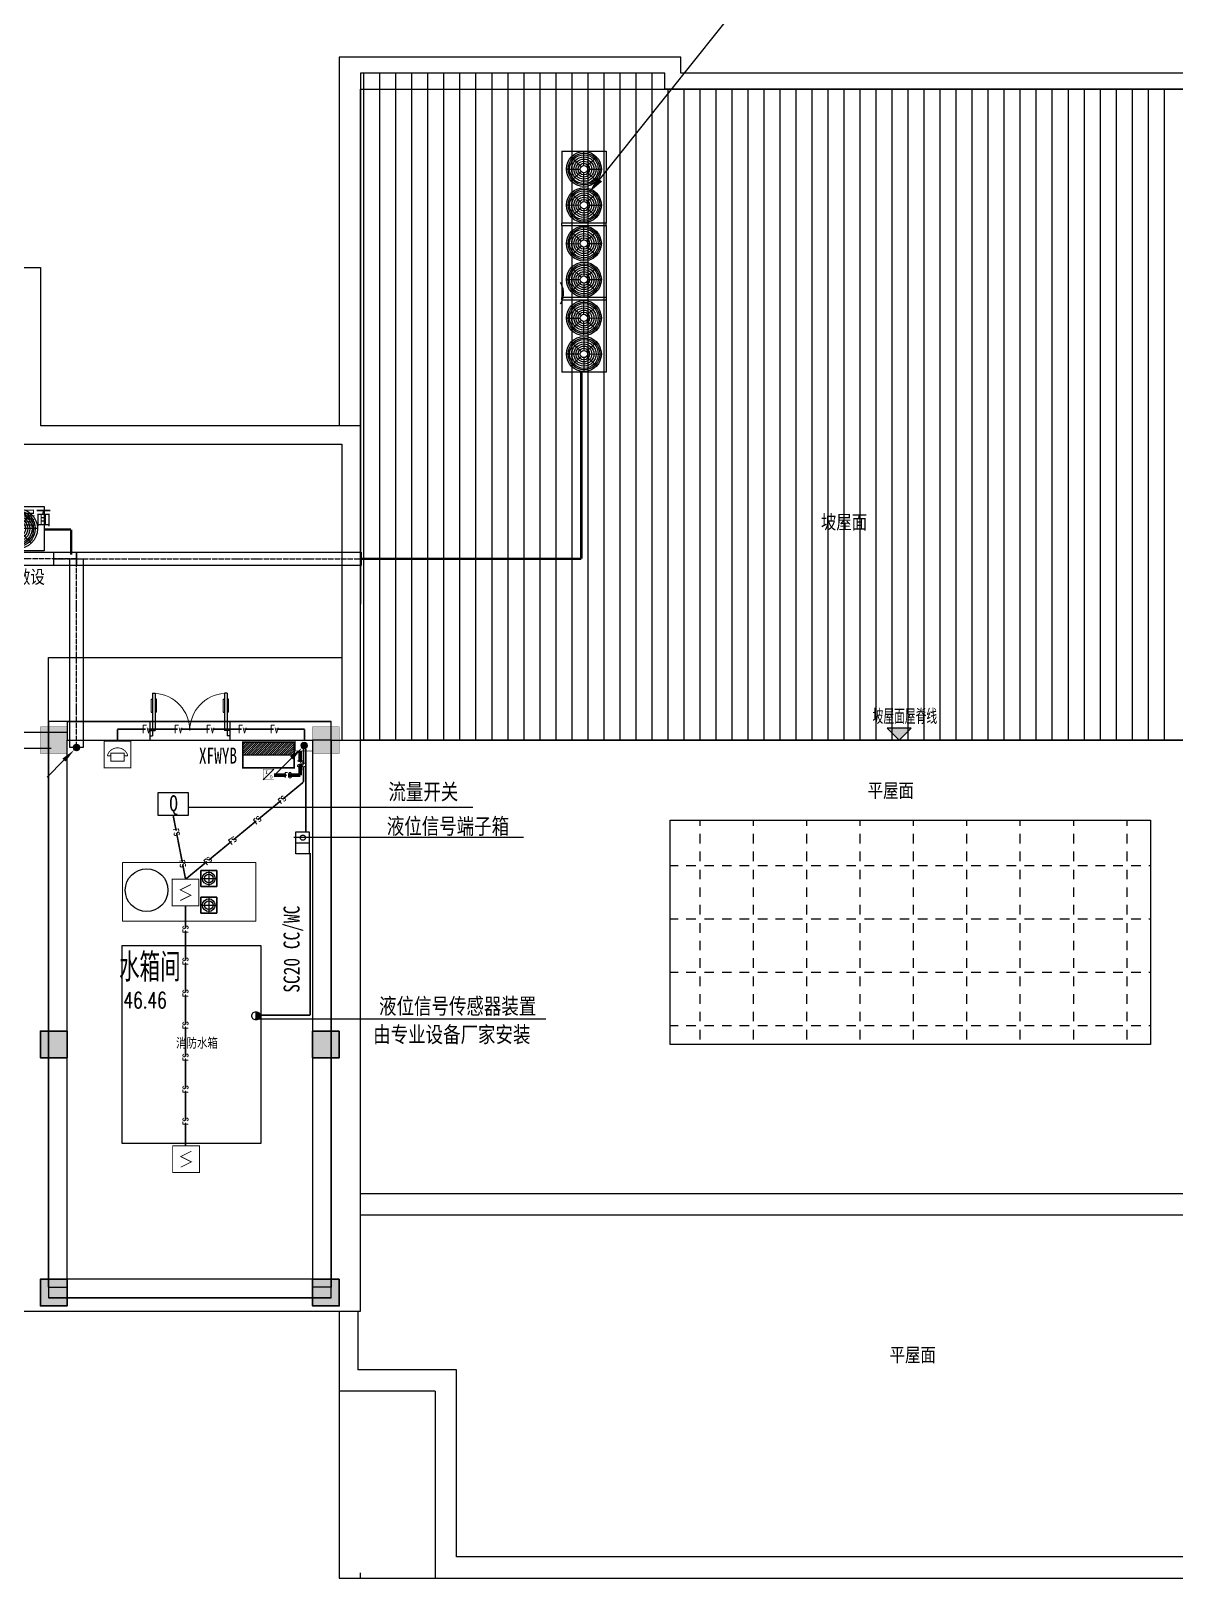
# Model space of a CAD drawing. Extents: x 815029915 to 815825525, y 579155098 to 579748855.
# Drawn here: x 815620737 to 815642196, y 579475467 to 579504458 of the extents above; entities that cross this region are included whole.
import ezdxf

# ---------------------------------------------------------------- set-up
doc = ezdxf.new("R2010")
doc.units = 0
doc.header["$LTSCALE"] = 100
doc.header["$MEASUREMENT"] = 0
for name, pattern in [('CONTINOUS', [0]), ('DASHDOT', [1, 0.5, -0.25, 0, -0.25]), ('DOTE', [2.42, 2, -0.2, 0.02, -0.2])]:
    doc.linetypes.add(name, pattern=pattern)
for name, color, linetype in [('000标注', 7, 'CONTINOUS'), ('A-文字', 7, 'Continuous'), ('AC_KH', 3, 'Continuous'), ('BPM', 7, 'Continuous'), ('DIANX', 1, 'Continuous'), ('DIM_ELEV', 3, 'Continuous'), ('DOOR_FIRE', 4, 'Continuous'), ('E-TEXT-PLAN', 7, 'Continuous'), ('E-TEXT-PLAN-DER', 7, 'Continuous'), ('H-空调-VRV-标注', 3, 'Continuous'), ('H-空调-VRV-设备', 7, 'Continuous'), ('PUB_TEXT', 7, 'Continuous'), ('SPACE', 7, 'Continuous'), ('T-EQUP-FIRE', 7, 'Continuous'), ('TWT_水泵', 7, 'Continuous'), ('W-TEXT', 7, 'Continuous'), ('WALL', 9, 'Continuous'), ('zm', 1, 'Continuous'), ('电-弱电平面-线缆', 3, 'Continuous'), ('电-强电平面-线缆', 3, 'Continuous'), ('电-桥架', 4, 'Continuous')]:
    doc.layers.add(name, color=color, linetype=linetype)
for name, color, linetype, lineweight in [('新底图', 193, 'Continuous', 20), ('柱填充', 9, 'Continuous', 18), ('电-强电平面-箭头', 3, 'Continuous', 0), ('砼柱', 2, 'Continuous', 35)]:
    doc.layers.add(name, color=color, linetype=linetype, lineweight=lineweight)
doc.styles.add('-宋体', font='', dxfattribs={"width": 0.8})
doc.styles.add('_TCH_DIM', font='SIMPLEX', dxfattribs={"bigfont": 'GBCBIG'})
doc.styles.add('_TCH_SPACE', font='SIMPLEX', dxfattribs={"height": 5, "bigfont": 'GBCBIG'})
doc.styles.add('IDQSTYLE', font='txt.shx', dxfattribs={"width": 0.7, "bigfont": 'hztxt.shx'})
doc.styles.add('ST', font='')
doc.styles.add('宋体', font='', dxfattribs={"width": 0.8})
doc.styles.add('宋体-TK', font='', dxfattribs={"width": 0.8})
doc.styles.get('-宋体').set_extended_font_data('SimSun')
doc.styles.get('ST').set_extended_font_data('SimSun')
doc.styles.get('宋体').set_extended_font_data('SimSun')
doc.styles.get('宋体-TK').set_extended_font_data('SimSun')
doc.linetypes.add('消防电话线路A', pattern='A,5.5,-0.25,["Fv",IDQSTYLE,S=1.5,R=0,X=-0.125,Y=-0.75],-0.25', length=6)
doc.linetypes.add('消防电话线路B', pattern='A,-0.25,-0.25,["FC",IDQSTYLE,S=1,R=0,X=0,Y=-0.5],-0.25', length=0.75)
doc.linetypes.add('火灾报警信号线路', pattern='A,5.5,-0.25,["FS",IDQSTYLE,S=1,R=0,X=-0.125,Y=-0.5],-0.25', length=6)

# ---------------------------------------------------------------- blocks, each defined once
blk = doc.blocks.new('$VRV_美的$00000030')
for p, q in [((-2384, -382), (-2384, 382)), ((-2384, 382), (-1455, 382)), ((-1921, 65), (-1920, 348)), ((-1455, 382), (-1415, 382)), ((-1455, 382), (-1455, -382)), ((-1415, -382), (-1415, 382)), ((-1415, 382), (-175, 382)), ((-1103, 63), (-1105, 301)), ((-486, 63), (-485, 301)), ((-175, 382), (-135, 382)), ((-175, 382), (-175, -382)), ((-135, -382), (-135, 382)), ((-135, 382), (1105, 382)), ((176, 63), (175, 301)), ((793, 63), (795, 301)), ((1105, 382), (1145, 382)), ((1105, 382), (1105, -382)), ((1145, -382), (1145, 382)), ((1145, 382), (2384, 382)), ((1456, 63), (1455, 301)), ((2073, 63), (2074, 301)), ((2384, 382), (2384, -382)), ((-2267, 0), (-1984, 0)), ((-2157, 254), (-1964, 47)), ((-1680, 253), (-1875, 47)), ((-1855, 0), (-1571, 0)), ((-1167, 0), (-1406, 0)), ((-1311, 220), (-1147, 46)), ((-899, 220), (-1062, 46)), ((-803, 0), (-1042, 0)), ((-786, 0), (-547, 0)), ((-691, 220), (-528, 46)), ((-279, 220), (-442, 46)), ((-422, 0), (-184, 0)), ((112, 0), (-126, 0)), ((-31, 220), (132, 46)), ((381, 220), (218, 46)), ((476, 0), (237, 0)), ((493, 0), (732, 0)), ((589, 220), (752, 46)), ((1001, 220), (837, 46)), ((857, 0), (1096, 0)), ((1392, 0), (1153, 0)), ((1248, 220), (1412, 46)), ((1661, 220), (1497, 46)), ((1756, 0), (1517, 0)), ((1773, 0), (2012, 0)), ((1868, 220), (2032, 46)), ((2280, 220), (2117, 46)), ((2137, 0), (2376, 0)), ((-1964, -47), (-2157, -254)), ((-1919, -348), (-1921, -65)), ((-1875, -47), (-1681, -254)), ((-1147, -46), (-1311, -220)), ((-1102, -301), (-1103, -63)), ((-1062, -46), (-899, -220)), ((-528, -46), (-691, -220)), ((-488, -301), (-487, -63)), ((-442, -46), (-279, -220)), ((132, -46), (-31, -220)), ((178, -301), (177, -63)), ((218, -46), (381, -220)), ((752, -46), (589, -220)), ((792, -301), (793, -63)), ((837, -46), (1001, -220)), ((1412, -46), (1248, -220)), ((1458, -301), (1456, -63)), ((1497, -46), (1661, -220)), ((2032, -46), (1868, -220)), ((2071, -301), (2072, -63)), ((2117, -46), (2280, -220)), ((-1455, -382), (-2384, -382)), ((-1455, -382), (-1415, -382)), ((-1415, -382), (-175, -382)), ((-175, -382), (-135, -382)), ((-135, -382), (1105, -382)), ((1105, -382), (1145, -382)), ((1145, -382), (2384, -382))]:
    blk.add_line(p, q)
for centre, radius in [((-1919, 0), 348), ((-1919, 0), 311), ((-1919, 0), 282), ((-1919, 0), 282), ((-1105, 0), 301), ((-1105, 0), 273), ((-1105, 0), 273), ((-485, 0), 301), ((-485, 0), 273), ((-485, 0), 273), ((175, 0), 301), ((175, 0), 273), ((795, 0), 301), ((795, 0), 273), ((795, 0), 273), ((1454, 0), 301), ((1454, 0), 273), ((1454, 0), 273), ((2074, 0), 301), ((2074, 0), 273), ((2074, 0), 273), ((-1919, 0), 255), ((-1919, 0), 217), ((-1919, 0), 179), ((-1919, 0), 141), ((-1919, 0), 103), ((-1919, 0), 64.6), ((-1105, 0), 247), ((-1105, 0), 210), ((-1105, 0), 173), ((-1105, 0), 136), ((-1105, 0), 99.3), ((-1105, 0), 62.5), ((-485, 0), 247), ((-485, 0), 210), ((-485, 0), 173), ((-485, 0), 136), ((-485, 0), 99.3), ((-485, 0), 62.5), ((175, 0), 247), ((175, 0), 210), ((175, 0), 173), ((175, 0), 136), ((175, 0), 99.3), ((175, 0), 62.5), ((795, 0), 247), ((795, 0), 210), ((795, 0), 173), ((795, 0), 136), ((795, 0), 99.3), ((795, 0), 62.5), ((1454, 0), 247), ((1454, 0), 210), ((1454, 0), 173), ((1454, 0), 136), ((1454, 0), 99.3), ((1454, 0), 62.5), ((2074, 0), 247), ((2074, 0), 210), ((2074, 0), 173), ((2074, 0), 136), ((2074, 0), 99.3), ((2074, 0), 62.5)]:
    blk.add_circle(centre, radius)
blk = doc.blocks.new('$VRV_美的$00000028')
for p, q in [((-1900, 382), (-660, 382)), ((-1900, -382), (-1900, 382)), ((-1588, 63), (-1590, 301)), ((-971, 63), (-970, 301)), ((-620, 382), (-660, 382)), ((-660, 382), (-660, -382)), ((-620, -382), (-620, 382)), ((-620, 382), (620, 382)), ((-308, 63), (-310, 301)), ((309, 63), (310, 301)), ((620, 382), (660, 382)), ((620, 382), (620, -382)), ((660, -382), (660, 382)), ((660, 382), (1900, 382)), ((971, 63), (970, 301)), ((1588, 63), (1590, 301)), ((1900, 382), (1900, -382)), ((-1652, 0), (-1891, 0)), ((-1796, 220), (-1632, 46)), ((-1384, 220), (-1547, 46)), ((-1288, 0), (-1527, 0)), ((-1271, 0), (-1032, 0)), ((-1176, 220), (-1013, 46)), ((-764, 220), (-927, 46)), ((-907, 0), (-669, 0)), ((-372, 0), (-611, 0)), ((-516, 220), (-352, 46)), ((-104, 220), (-267, 46)), ((-8, 0), (-247, 0)), ((9, 0), (248, 0)), ((104, 220), (267, 46)), ((516, 220), (353, 46)), ((373, 0), (611, 0)), ((907, 0), (669, 0)), ((764, 220), (927, 46)), ((1176, 220), (1013, 46)), ((1271, 0), (1032, 0)), ((1288, 0), (1527, 0)), ((1384, 220), (1547, 46)), ((1796, 220), (1632, 46)), ((1652, 0), (1891, 0)), ((-1632, -46), (-1796, -220)), ((-1587, -301), (-1588, -63)), ((-1547, -46), (-1384, -220)), ((-1013, -46), (-1176, -220)), ((-973, -301), (-972, -63)), ((-927, -46), (-764, -220)), ((-352, -46), (-516, -220)), ((-307, -301), (-308, -63)), ((-267, -46), (-104, -220)), ((267, -46), (104, -220)), ((307, -301), (308, -63)), ((353, -46), (516, -220)), ((927, -46), (764, -220)), ((973, -301), (972, -63)), ((1013, -46), (1176, -220)), ((1547, -46), (1384, -220)), ((1587, -301), (1588, -63)), ((1632, -46), (1796, -220)), ((-1900, -382), (-660, -382)), ((-620, -382), (-660, -382)), ((-620, -382), (620, -382)), ((660, -382), (620, -382)), ((660, -382), (1900, -382))]:
    blk.add_line(p, q)
for centre, radius in [((-1590, 0), 301), ((-1590, 0), 273), ((-1590, 0), 273), ((-970, 0), 301), ((-970, 0), 273), ((-970, 0), 273), ((-310, 0), 301), ((-310, 0), 273), ((-310, 0), 273), ((310, 0), 301), ((310, 0), 273), ((310, 0), 273), ((970, 0), 301), ((970, 0), 273), ((970, 0), 273), ((1590, 0), 301), ((1590, 0), 273), ((1590, 0), 273), ((-1590, 0), 247), ((-1590, 0), 210), ((-1590, 0), 173), ((-1590, 0), 136), ((-1590, 0), 99.3), ((-1590, 0), 62.5), ((-970, 0), 247), ((-970, 0), 210), ((-970, 0), 173), ((-970, 0), 136), ((-970, 0), 99.3), ((-970, 0), 62.5), ((-310, 0), 247), ((-310, 0), 210), ((-310, 0), 173), ((-310, 0), 136), ((-310, 0), 99.3), ((-310, 0), 62.5), ((310, 0), 247), ((310, 0), 210), ((310, 0), 173), ((310, 0), 136), ((310, 0), 99.3), ((310, 0), 62.5), ((970, 0), 247), ((970, 0), 210), ((970, 0), 173), ((970, 0), 136), ((970, 0), 99.3), ((970, 0), 62.5), ((1590, 0), 247), ((1590, 0), 210), ((1590, 0), 173), ((1590, 0), 136), ((1590, 0), 99.3), ((1590, 0), 62.5)]:
    blk.add_circle(centre, radius)
blk = doc.blocks.new('*X96')
at = {"color": 0}
for p, q in [((99.83, 192.74), (101.99, 194.9)), ((99.83, 193.17), (101.57, 194.9)), ((99.83, 193.59), (101.14, 194.9)), ((99.83, 194.02), (100.72, 194.9)), ((99.83, 194.44), (100.29, 194.9)), ((99.83, 194.87), (99.87, 194.9)), ((99.92, 192.4), (102.42, 194.9)), ((100.34, 192.4), (102.84, 194.9)), ((100.76, 192.4), (103.26, 194.9)), ((101.19, 192.4), (103.69, 194.9)), ((101.61, 192.4), (104.11, 194.9)), ((102.04, 192.4), (104.54, 194.9)), ((102.46, 192.4), (104.96, 194.9)), ((102.88, 192.4), (105.38, 194.9)), ((103.31, 192.4), (105.81, 194.9)), ((103.73, 192.4), (106.23, 194.9)), ((104.16, 192.4), (106.66, 194.9)), ((104.58, 192.4), (107.08, 194.9)), ((105.01, 192.4), (107.51, 194.9)), ((105.43, 192.4), (107.93, 194.9)), ((105.85, 192.4), (108.35, 194.9)), ((106.28, 192.4), (108.78, 194.9)), ((106.7, 192.4), (109.2, 194.9)), ((107.13, 192.4), (109.63, 194.9)), ((107.55, 192.4), (109.83, 194.68)), ((107.98, 192.4), (109.83, 194.26)), ((108.4, 192.4), (109.83, 193.83)), ((108.82, 192.4), (109.83, 193.41)), ((109.25, 192.4), (109.83, 192.99)), ((109.67, 192.4), (109.83, 192.56))]:
    blk.add_line(p, q, dxfattribs=at)
blk = doc.blocks.new('HC000427')
at = {"color": 0, "linetype": 'Continuous', "const_width": 0.3}
blk.add_lwpolyline([(5, 2.5), (-5, 2.5), (-5, -2.5), (5, -2.5)], close=True, dxfattribs=at)
blk.add_lwpolyline([(5, 0), (-5, 0)], dxfattribs=at)
at = {"color": 0, "linetype": 'Continuous'}
blk.add_blockref('*X96', (-104.83, -194.9), dxfattribs=at)
at = {"layer": 'E-TEXT-PLAN-DER', "color": 0, "style": 'IDQSTYLE', "width": 0.7}
blk.add_attdef('PSFHATT', (7, -2.5), '', height=2.5, dxfattribs=at)
blk = doc.blocks.new('$pump$00000057')
for p, q in [((-0.5, 0.5), (-0.5, -0.5)), ((0.5, 0.5), (-0.5, 0.5)), ((-0.5, -0.5), (-0.5, 0.5)), ((-0.5, 0.5), (0.5, 0.5)), ((-0.5, 0), (0.5, 0)), ((0, 0.5), (0, -0.5)), ((0.5, -0.5), (0.5, 0.5)), ((0.5, 0.5), (0.5, -0.5)), ((-0.5, -0.5), (0.5, -0.5)), ((0.5, -0.5), (-0.5, -0.5))]:
    blk.add_line(p, q)
for radius in [0.396, 0.267]:
    blk.add_circle((0, 0), radius)
blk = doc.blocks.new('MK')
at = {"color": 4, "linetype": 'Continuous', "const_width": 30}
blk.add_lwpolyline([(-614, 638), (636, 638), (636, -612), (-614, -612)], close=True, dxfattribs=at)
at = {"layer": 'AC_KH', "ltscale": 1.25}
blk.add_line((636, 638), (-614, -612), dxfattribs=at)
at = {"layer": 'AC_KH', "ltscale": 1.25, "style": '宋体'}
for s, p in [('I', (-380, 70)), ('O', (165, -474))]:
    blk.add_text(s, height=400, dxfattribs=at).set_placement(p)
blk = doc.blocks.new('HC001224')
at = {"color": 0, "linetype": 'Continuous', "const_width": 0.2}
blk.add_lwpolyline([(-3.125, 3.125), (3.125, 3.125), (3.125, -3.125), (-3.125, -3.125)], close=True, dxfattribs=at)
blk.add_lwpolyline([(1.25, 1.875), (-1.25, 0.625), (1.25, -0.625), (-1.25, -1.875)], dxfattribs=at)
at = {"color": 0, "style": 'IDQSTYLE', "width": 0.7}
blk.add_attdef('PSFHATT', (5.125, -3.125), '', height=2.5, dxfattribs=at)
blk = doc.blocks.new('*X141')
at = {"color": 0}
for p, q in [((159.82, 124.18), (160.08, 124.44)), ((159.88, 123.82), (160.5, 124.44)), ((159.99, 123.5), (160.92, 124.44)), ((160.12, 123.21), (161.35, 124.44)), ((160.29, 122.95), (161.77, 124.44)), ((160.48, 122.72), (162.2, 124.44)), ((160.7, 122.52), (162.62, 124.44)), ((160.94, 122.34), (163.05, 124.44)), ((161.21, 122.18), (163.47, 124.44)), ((161.52, 122.06), (163.89, 124.44)), ((161.85, 121.97), (164.32, 124.44)), ((162.24, 121.93), (164.74, 124.44)), ((162.69, 121.96), (164.78, 124.05)), ((163.28, 122.13), (164.61, 123.45))]:
    blk.add_line(p, q, dxfattribs=at)
blk = doc.blocks.new('2329')
at = {"color": 4}
blk.add_line((-2.5, 2.51), (2.5, 2.51), dxfattribs=at)
at = {"color": 4, "linetype": 'Continuous', "const_width": 0.2}
blk.add_lwpolyline([(0, 5, 0.198912), (-1.77, 4.27, 0.198912), (-2.5, 2.5, 0.198912), (-1.77, 0.73, 0.198912), (0, 0, 0.198912), (1.77, 0.73, 0.198912), (2.5, 2.5, 0.198912), (1.77, 4.27, 0.198912)], format="xyb", close=True, dxfattribs=at)
at = {"color": 4, "const_width": 0.2}
blk.add_lwpolyline([(2.44, 2.51), (-2.5, 2.51)], dxfattribs=at)
at = {"color": 4}
blk.add_arc((0, 2.5), 2.5, 179.83874, 0.16126, dxfattribs=at)
blk.add_blockref('*X141', (-162.31, -121.93), dxfattribs=at)
blk = doc.blocks.new('A$C0D8E1CE8')
at = {"layer": 'BPM', "xscale": 67.99999999999999, "yscale": 67.99999999999999, "zscale": 67.99999999999999}
blk.add_blockref('2329', (177, 7), dxfattribs=at)
blk = doc.blocks.new('HC001206')
at = {"color": 4, "linetype": 'Continuous', "const_width": 0.2}
blk.add_lwpolyline([(-3.12, 3.12), (3.12, 3.12), (3.12, -3.12), (-3.12, -3.12)], close=True, dxfattribs=at)
for points in [[(-2.4, -0.3, -0.135972), (-1.75, 0.85, -0.198912)], [(-1.75, 0.85, -0.198912), (0, 1.57, -0.198912), (1.75, 0.85, -0.135972), (2.4, -0.3, -0.198912)]]:
    blk.add_lwpolyline(points, format="xyb", dxfattribs=at)
for points in [[(-1.56, 0.32), (1.56, 0.32), (1.56, -1.55), (-1.56, -1.55), (-1.56, 0.32)], [(-2.4, -0.3), (-1.56, -0.3)], [(1.56, -0.3), (2.4, -0.3)]]:
    blk.add_lwpolyline(points, dxfattribs=at)
blk = doc.blocks.new('$DorLib2D$00000011')
at = {"lineweight": 13}
for p, q in [((-0.483, 0.396), (-0.483, 0.235)), ((-0.417, 0.396), (-0.417, 0.235)), ((0.417, 0.396), (0.417, 0.235)), ((0.483, 0.396), (0.483, 0.235))]:
    blk.add_line(p, q, dxfattribs=at)
for p, q in [((-0.483, 0.396), (-0.467, 0.396)), ((-0.467, 0.471), (-0.467, -0.062)), ((-0.467, 0.471), (-0.433, 0.471)), ((-0.433, 0.471), (-0.433, 0.004)), ((-0.417, 0.396), (-0.433, 0.396)), ((0.417, 0.396), (0.433, 0.396)), ((0.433, 0.471), (0.433, 0.004)), ((0.467, 0.471), (0.433, 0.471)), ((0.467, 0.471), (0.467, -0.062)), ((0.483, 0.396), (0.467, 0.396)), ((-0.483, 0.235), (-0.467, 0.235)), ((-0.417, 0.235), (-0.433, 0.235)), ((0.417, 0.235), (0.433, 0.235)), ((0.483, 0.235), (0.467, 0.235)), ((-0.5, 0.004), (-0.433, 0.004)), ((-0.5, 0.004), (-0.5, -0.062)), ((0.5, 0.004), (0.433, 0.004)), ((0.5, 0.004), (0.5, -0.062)), ((-0.5, -0.062), (-0.467, -0.062)), ((0.5, -0.062), (0.467, -0.062))]:
    blk.add_line(p, q)
for centre, start, end in [((-0.467, 0.004), 0, 85.904), ((0.467, 0.004), 94.096, 180)]:
    blk.add_arc(centre, 0.467, start, end, dxfattribs=at)
blk = doc.blocks.new('*X163')
at = {"color": 0, "linetype": 'Continuous'}
for p, q in [((192.59, 446.72), (193.93, 448.06)), ((192.65, 447.21), (193.44, 448)), ((192.67, 446.38), (194.27, 447.98)), ((192.81, 446.1), (194.55, 447.84)), ((193.01, 445.87), (194.78, 447.64)), ((193.27, 445.7), (194.95, 447.39)), ((193.58, 445.59), (195.06, 447.07)), ((193.98, 445.57), (195.08, 446.67))]:
    blk.add_line(p, q, dxfattribs=at)
blk = doc.blocks.new('HC000755')
at = {"color": 0, "linetype": 'Continuous'}
blk.add_line((-5.47, -5.53), (-2.36, -2.36), dxfattribs=at)
blk.add_lwpolyline([(-2.36, -2.36, 0.8, 0, 0), (-0.41, -0.47, 0, 0, 0)], format="xyseb", dxfattribs=at)
blk.add_circle((0, 0), 0.625, dxfattribs=at)
at = {"color": 0, "linetype": 'Continuous', "xscale": 0.5, "yscale": 0.5, "zscale": 0.5}
blk.add_blockref('*X163', (-96.92, -223.41), dxfattribs=at)
at = {"color": 0, "style": 'IDQSTYLE', "width": 0.7}
blk.add_attdef('PSFHATT', (2.63, -5.53), '', height=2.5, dxfattribs=at)

msp = doc.modelspace()

# ---------------------------------------------------------------- hatches: boundary and pattern name
at = {"layer": 'DIM_ELEV'}
msp.add_hatch(color=256, dxfattribs=at).paths.add_polyline_path([(815637006.3, 579491166.7), (815637231.3, 579491391.7), (815636781.3, 579491391.7)])
at = {"layer": 'zm'}
for points in [[(815621414.5, 579491416.7), (815620914.5, 579491416.7), (815620914.5, 579490916.7), (815621414.5, 579490916.7)], [(815626514.5, 579491416.7), (815626014.5, 579491416.7), (815626014.5, 579490916.7), (815626514.5, 579490916.7)]]:
    msp.add_hatch(color=1, dxfattribs=at).paths.add_polyline_path(points)
at = {"layer": '柱填充', "lineweight": 18}
for points in [[(815621414.5, 579485716.7), (815620914.5, 579485716.7), (815620914.5, 579485216.7), (815621414.5, 579485216.7)], [(815626514.5, 579485716.7), (815626014.5, 579485716.7), (815626014.5, 579485216.7), (815626514.5, 579485216.7)], [(815621414.5, 579481066.7), (815620914.5, 579481066.7), (815620914.5, 579480566.7), (815621414.5, 579480566.7)], [(815626514.5, 579481066.7), (815626014.5, 579481066.7), (815626014.5, 579480566.7), (815626514.5, 579480566.7)]]:
    msp.add_hatch(color=250, dxfattribs=at).paths.add_polyline_path(points)

# ---------------------------------------------------------------- linework, layer by layer
for p, q in [((815632914.5, 579503966.7), (815626514.5, 579503966.7)), ((815626514.5, 579503966.7), (815626514.5, 579503666.7)), ((815632914.5, 579503666.7), (815632914.5, 579503966.7)), ((815626514.5, 579503666.7), (815626514.5, 579497066.7)), ((815632614.5, 579503666.4), (815626914.3, 579503667.1)), ((815626914.3, 579503667.1), (815626914.5, 579497066.7)), ((815632614.5, 579503366.7), (815632614.5, 579503666.4)), ((815648214.5, 579503666.7), (815632914.5, 579503666.7)), ((815626914.5, 579497066.7), (815626914.5, 579503366.7)), ((815626914.5, 579503366.7), (815647814, 579503366.7)), ((815647814.5, 579503366.7), (815632614.5, 579503366.7)), ((815602514.5, 579500028.2), (815620914.5, 579500028.2)), ((815620914.5, 579500028.2), (815620914.5, 579497066.7)), ((815620914.5, 579497066.7), (815626914.5, 579497066.7)), ((815626914.5, 579496666.7), (815626914.5, 579497066.7)), ((815626914.5, 579497066.7), (815626914.5, 579493716.7)), ((815620564.5, 579496716.7), (815626564.5, 579496716.7)), ((815626564.5, 579496716.7), (815626564.5, 579491166.7)), ((815626914.5, 579491166.7), (815626914.5, 579496666.7)), ((815626914.5, 579480466.7), (815626914.5, 579493716.7)), ((815621064.5, 579491516.7), (815621064.5, 579492716.7)), ((815621064.5, 579492716.7), (815626564.5, 579492716.7)), ((815626364.5, 579491516.7), (815621064.5, 579491516.7)), ((815621064.5, 579491516.7), (815621064.5, 579480716.7)), ((815626364.5, 579480716.7), (815626364.5, 579491516.7)), ((815602564.5, 579491316.7), (815621414.6, 579491316.7)), ((815626364.5, 579491166.7), (815647814.5, 579491166.7)), ((815647793.9, 579491166.7), (815626914.5, 579491166.7)), ((815602864.5, 579491016.7), (815621114.6, 579491016.7)), ((815647814.5, 579482666.7), (815626914.5, 579482666.7)), ((815648214.5, 579482266.7), (815626914.5, 579482266.7)), ((815621064.5, 579480716.7), (815626364.5, 579480716.7)), ((815620514.5, 579480466.7), (815626914.5, 579480466.7)), ((815626514.5, 579480466.7), (815626514.5, 579475466.7)), ((815626864.5, 579480466.7), (815626864.5, 579479366.7)), ((815628714.5, 579479366.7), (815626864.5, 579479366.7)), ((815628714.5, 579475866.7), (815628714.5, 579479366.7)), ((815628314.5, 579478966.7), (815626514.5, 579478966.7)), ((815628314.5, 579478966.7), (815628314.5, 579475466.7)), ((815646014.5, 579475866.7), (815628714.5, 579475866.7)), ((815626514.5, 579475466.7), (815648214.5, 579475466.7))]:
    msp.add_line(p, q)
at = {"color": 252, "linetype": 'Continuous'}
for p, q in [((815626977.3, 579503366.7), (815626977.3, 579503667.1)), ((815627277.3, 579503366.7), (815627277.3, 579503667.1)), ((815627577.3, 579503366.7), (815627577.3, 579503667.1)), ((815627877.3, 579503366.7), (815627877.3, 579503667.1)), ((815628177.3, 579503366.7), (815628177.3, 579503667.1)), ((815628477.3, 579503366.7), (815628477.3, 579503667.1)), ((815628777.3, 579503366.7), (815628777.3, 579503667.1)), ((815629077.3, 579503366.7), (815629077.3, 579503667.1)), ((815629377.3, 579503366.7), (815629377.3, 579503667.1)), ((815629677.3, 579503366.7), (815629677.3, 579503667.1)), ((815629977.3, 579503366.7), (815629977.3, 579503667.1)), ((815630277.3, 579503366.7), (815630277.3, 579503667.1)), ((815630577.3, 579503366.7), (815630577.3, 579503667.1)), ((815630877.3, 579503366.7), (815630877.3, 579503667.1)), ((815631177.3, 579503366.7), (815631177.3, 579503667.1)), ((815631477.3, 579503366.7), (815631477.3, 579503667.1)), ((815631777.3, 579503366.7), (815631777.3, 579503667.1)), ((815632077.3, 579503366.7), (815632077.3, 579503667.1)), ((815632377.3, 579503366.7), (815632377.3, 579503667.1)), ((815626977.3, 579491166.7), (815626977.3, 579503366.7)), ((815627277.3, 579491166.7), (815627277.3, 579503366.7)), ((815627577.3, 579491166.7), (815627577.3, 579503366.7)), ((815627877.3, 579491166.7), (815627877.3, 579503366.7)), ((815628177.3, 579491166.7), (815628177.3, 579503366.7)), ((815628477.3, 579491166.7), (815628477.3, 579503366.7)), ((815628777.3, 579491166.7), (815628777.3, 579503366.7)), ((815629077.3, 579491166.7), (815629077.3, 579503366.7)), ((815629377.3, 579491166.7), (815629377.3, 579503366.7)), ((815629677.3, 579491166.7), (815629677.3, 579503366.7)), ((815629977.3, 579491166.7), (815629977.3, 579503366.7)), ((815630277.3, 579491166.7), (815630277.3, 579503366.7)), ((815630577.3, 579491166.7), (815630577.3, 579503366.7)), ((815630877.3, 579491166.7), (815630877.3, 579503366.7)), ((815631177.3, 579491166.7), (815631177.3, 579503366.7)), ((815631477.3, 579491166.7), (815631477.3, 579503366.7)), ((815631777.3, 579491166.7), (815631777.3, 579503366.7)), ((815632077.3, 579491166.7), (815632077.3, 579503366.7)), ((815632377.3, 579491166.7), (815632377.3, 579503366.7)), ((815632677.3, 579491166.7), (815632677.3, 579503366.7)), ((815632977.3, 579491166.7), (815632977.3, 579503366.7)), ((815633277.3, 579491166.7), (815633277.3, 579503366.7)), ((815633577.3, 579491166.7), (815633577.3, 579503366.7)), ((815633877.3, 579491166.7), (815633877.3, 579503366.7)), ((815634177.3, 579491166.7), (815634177.3, 579503366.7)), ((815634477.3, 579491166.7), (815634477.3, 579503366.7)), ((815634777.3, 579491166.7), (815634777.3, 579503366.7)), ((815635077.3, 579491166.7), (815635077.3, 579503366.7)), ((815635377.3, 579491166.7), (815635377.3, 579503366.7)), ((815635677.3, 579491166.7), (815635677.3, 579503366.7)), ((815635977.3, 579491166.7), (815635977.3, 579503366.7)), ((815636277.3, 579491166.7), (815636277.3, 579503366.7)), ((815636577.3, 579491166.7), (815636577.3, 579503366.7)), ((815636877.3, 579491166.7), (815636877.3, 579503366.7)), ((815637177.3, 579491166.7), (815637177.3, 579503366.7)), ((815637477.3, 579491166.7), (815637477.3, 579503366.7)), ((815637777.3, 579491166.7), (815637777.3, 579503366.7)), ((815638077.3, 579491166.7), (815638077.3, 579503366.7)), ((815638377.3, 579491166.7), (815638377.3, 579503366.7)), ((815638677.3, 579491166.7), (815638677.3, 579503366.7)), ((815638977.3, 579491166.7), (815638977.3, 579503366.7)), ((815639277.3, 579491166.7), (815639277.3, 579503366.7)), ((815639577.3, 579491166.7), (815639577.3, 579503366.7)), ((815639877.3, 579491166.7), (815639877.3, 579503366.7)), ((815640177.3, 579491166.7), (815640177.3, 579503366.7)), ((815640477.3, 579491166.7), (815640477.3, 579503366.7)), ((815640777.3, 579491166.7), (815640777.3, 579503366.7)), ((815641077.3, 579491166.7), (815641077.3, 579503366.7)), ((815641377.3, 579491166.7), (815641377.3, 579503366.7)), ((815641677.3, 579491166.7), (815641677.3, 579503366.7)), ((815641977.3, 579491166.7), (815641977.3, 579503366.7))]:
    msp.add_line(p, q, dxfattribs=at)
at = {"color": 4}
for p, q in [((815632714.5, 579489666.7), (815641714.5, 579489666.7)), ((815632714.5, 579485466.7), (815632714.5, 579489666.7)), ((815641714.5, 579489666.7), (815641714.5, 579485466.7)), ((815641714.5, 579485466.7), (815632714.5, 579485466.7))]:
    msp.add_line(p, q, dxfattribs=at)
at = {"color": 4, "linetype": 'Continuous'}
for p, q in [((815633277.3, 579489560.2), (815633277.3, 579489666.7)), ((815634277.3, 579489560.2), (815634277.3, 579489666.7)), ((815635277.3, 579489560.2), (815635277.3, 579489666.7)), ((815636277.3, 579489560.2), (815636277.3, 579489666.7)), ((815637277.3, 579489560.2), (815637277.3, 579489666.7)), ((815638277.3, 579489560.2), (815638277.3, 579489666.7)), ((815639277.3, 579489560.2), (815639277.3, 579489666.7)), ((815640277.3, 579489560.2), (815640277.3, 579489666.7)), ((815641277.3, 579489560.2), (815641277.3, 579489666.7)), ((815633277.3, 579489230.2), (815633277.3, 579489410.2)), ((815634277.3, 579489230.2), (815634277.3, 579489410.2)), ((815635277.3, 579489230.2), (815635277.3, 579489410.2)), ((815636277.3, 579489230.2), (815636277.3, 579489410.2)), ((815637277.3, 579489230.2), (815637277.3, 579489410.2)), ((815638277.3, 579489230.2), (815638277.3, 579489410.2)), ((815639277.3, 579489230.2), (815639277.3, 579489410.2)), ((815640277.3, 579489230.2), (815640277.3, 579489410.2)), ((815641277.3, 579489230.2), (815641277.3, 579489410.2)), ((815633277.3, 579488900.2), (815633277.3, 579489080.2)), ((815634277.3, 579488900.2), (815634277.3, 579489080.2)), ((815635277.3, 579488900.2), (815635277.3, 579489080.2)), ((815636277.3, 579488900.2), (815636277.3, 579489080.2)), ((815637277.3, 579488900.2), (815637277.3, 579489080.2)), ((815638277.3, 579488900.2), (815638277.3, 579489080.2)), ((815639277.3, 579488900.2), (815639277.3, 579489080.2)), ((815640277.3, 579488900.2), (815640277.3, 579489080.2)), ((815641277.3, 579488900.2), (815641277.3, 579489080.2)), ((815632714.5, 579488820.2), (815632867.3, 579488820.2)), ((815633017.3, 579488820.2), (815633197.3, 579488820.2)), ((815633357.3, 579488820.2), (815633537.3, 579488820.2)), ((815633687.3, 579488820.2), (815633867.3, 579488820.2)), ((815634017.3, 579488820.2), (815634197.3, 579488820.2)), ((815634357.3, 579488820.2), (815634537.3, 579488820.2)), ((815634687.3, 579488820.2), (815634867.3, 579488820.2)), ((815635017.3, 579488820.2), (815635197.3, 579488820.2)), ((815635357.3, 579488820.2), (815635537.3, 579488820.2)), ((815635687.3, 579488820.2), (815635867.3, 579488820.2)), ((815636017.3, 579488820.2), (815636197.3, 579488820.2)), ((815636357.3, 579488820.2), (815636537.3, 579488820.2)), ((815636687.3, 579488820.2), (815636867.3, 579488820.2)), ((815637017.3, 579488820.2), (815637197.3, 579488820.2)), ((815637357.3, 579488820.2), (815637537.3, 579488820.2)), ((815637687.3, 579488820.2), (815637867.3, 579488820.2)), ((815638017.3, 579488820.2), (815638197.3, 579488820.2)), ((815638357.3, 579488820.2), (815638537.3, 579488820.2)), ((815638687.3, 579488820.2), (815638867.3, 579488820.2)), ((815639017.3, 579488820.2), (815639197.3, 579488820.2)), ((815639357.3, 579488820.2), (815639537.3, 579488820.2)), ((815639687.3, 579488820.2), (815639867.3, 579488820.2)), ((815640017.3, 579488820.2), (815640197.3, 579488820.2)), ((815640357.3, 579488820.2), (815640537.3, 579488820.2)), ((815640687.3, 579488820.2), (815640867.3, 579488820.2)), ((815641017.3, 579488820.2), (815641197.3, 579488820.2)), ((815641357.3, 579488820.2), (815641537.3, 579488820.2)), ((815641687.3, 579488820.2), (815641714.5, 579488820.2)), ((815633277.3, 579488560.2), (815633277.3, 579488740.2)), ((815634277.3, 579488560.2), (815634277.3, 579488740.2)), ((815635277.3, 579488560.2), (815635277.3, 579488740.2)), ((815636277.3, 579488560.2), (815636277.3, 579488740.2)), ((815637277.3, 579488560.2), (815637277.3, 579488740.2)), ((815638277.3, 579488560.2), (815638277.3, 579488740.2)), ((815639277.3, 579488560.2), (815639277.3, 579488740.2)), ((815640277.3, 579488560.2), (815640277.3, 579488740.2)), ((815641277.3, 579488560.2), (815641277.3, 579488740.2)), ((815633277.3, 579488230.2), (815633277.3, 579488410.2)), ((815634277.3, 579488230.2), (815634277.3, 579488410.2)), ((815635277.3, 579488230.2), (815635277.3, 579488410.2)), ((815636277.3, 579488230.2), (815636277.3, 579488410.2)), ((815637277.3, 579488230.2), (815637277.3, 579488410.2)), ((815638277.3, 579488230.2), (815638277.3, 579488410.2)), ((815639277.3, 579488230.2), (815639277.3, 579488410.2)), ((815640277.3, 579488230.2), (815640277.3, 579488410.2)), ((815641277.3, 579488230.2), (815641277.3, 579488410.2)), ((815633277.3, 579487900.2), (815633277.3, 579488080.2)), ((815634277.3, 579487900.2), (815634277.3, 579488080.2)), ((815635277.3, 579487900.2), (815635277.3, 579488080.2)), ((815636277.3, 579487900.2), (815636277.3, 579488080.2)), ((815637277.3, 579487900.2), (815637277.3, 579488080.2)), ((815638277.3, 579487900.2), (815638277.3, 579488080.2)), ((815639277.3, 579487900.2), (815639277.3, 579488080.2)), ((815640277.3, 579487900.2), (815640277.3, 579488080.2)), ((815641277.3, 579487900.2), (815641277.3, 579488080.2)), ((815632714.5, 579487820.2), (815632867.3, 579487820.2)), ((815633017.3, 579487820.2), (815633197.3, 579487820.2)), ((815633277.3, 579487560.2), (815633277.3, 579487740.2)), ((815633357.3, 579487820.2), (815633537.3, 579487820.2)), ((815633687.3, 579487820.2), (815633867.3, 579487820.2)), ((815634017.3, 579487820.2), (815634197.3, 579487820.2)), ((815634277.3, 579487560.2), (815634277.3, 579487740.2)), ((815634357.3, 579487820.2), (815634537.3, 579487820.2)), ((815634687.3, 579487820.2), (815634867.3, 579487820.2)), ((815635017.3, 579487820.2), (815635197.3, 579487820.2)), ((815635277.3, 579487560.2), (815635277.3, 579487740.2)), ((815635357.3, 579487820.2), (815635537.3, 579487820.2)), ((815635687.3, 579487820.2), (815635867.3, 579487820.2)), ((815636017.3, 579487820.2), (815636197.3, 579487820.2)), ((815636277.3, 579487560.2), (815636277.3, 579487740.2)), ((815636357.3, 579487820.2), (815636537.3, 579487820.2)), ((815636687.3, 579487820.2), (815636867.3, 579487820.2)), ((815637017.3, 579487820.2), (815637197.3, 579487820.2)), ((815637277.3, 579487560.2), (815637277.3, 579487740.2)), ((815637357.3, 579487820.2), (815637537.3, 579487820.2)), ((815637687.3, 579487820.2), (815637867.3, 579487820.2)), ((815638017.3, 579487820.2), (815638197.3, 579487820.2)), ((815638277.3, 579487560.2), (815638277.3, 579487740.2)), ((815638357.3, 579487820.2), (815638537.3, 579487820.2)), ((815638687.3, 579487820.2), (815638867.3, 579487820.2)), ((815639017.3, 579487820.2), (815639197.3, 579487820.2)), ((815639277.3, 579487560.2), (815639277.3, 579487740.2)), ((815639357.3, 579487820.2), (815639537.3, 579487820.2)), ((815639687.3, 579487820.2), (815639867.3, 579487820.2)), ((815640017.3, 579487820.2), (815640197.3, 579487820.2)), ((815640277.3, 579487560.2), (815640277.3, 579487740.2)), ((815640357.3, 579487820.2), (815640537.3, 579487820.2)), ((815640687.3, 579487820.2), (815640867.3, 579487820.2)), ((815641017.3, 579487820.2), (815641197.3, 579487820.2)), ((815641277.3, 579487560.2), (815641277.3, 579487740.2)), ((815641357.3, 579487820.2), (815641537.3, 579487820.2)), ((815641687.3, 579487820.2), (815641714.5, 579487820.2)), ((815633277.3, 579487230.2), (815633277.3, 579487410.2)), ((815634277.3, 579487230.2), (815634277.3, 579487410.2)), ((815635277.3, 579487230.2), (815635277.3, 579487410.2)), ((815636277.3, 579487230.2), (815636277.3, 579487410.2)), ((815637277.3, 579487230.2), (815637277.3, 579487410.2)), ((815638277.3, 579487230.2), (815638277.3, 579487410.2)), ((815639277.3, 579487230.2), (815639277.3, 579487410.2)), ((815640277.3, 579487230.2), (815640277.3, 579487410.2)), ((815641277.3, 579487230.2), (815641277.3, 579487410.2)), ((815633277.3, 579486900.2), (815633277.3, 579487080.2)), ((815634277.3, 579486900.2), (815634277.3, 579487080.2)), ((815635277.3, 579486900.2), (815635277.3, 579487080.2)), ((815636277.3, 579486900.2), (815636277.3, 579487080.2)), ((815637277.3, 579486900.2), (815637277.3, 579487080.2)), ((815638277.3, 579486900.2), (815638277.3, 579487080.2)), ((815639277.3, 579486900.2), (815639277.3, 579487080.2)), ((815640277.3, 579486900.2), (815640277.3, 579487080.2)), ((815641277.3, 579486900.2), (815641277.3, 579487080.2)), ((815632714.5, 579486820.2), (815632867.3, 579486820.2)), ((815633017.3, 579486820.2), (815633197.3, 579486820.2)), ((815633277.3, 579486560.2), (815633277.3, 579486740.2)), ((815633357.3, 579486820.2), (815633537.3, 579486820.2)), ((815633687.3, 579486820.2), (815633867.3, 579486820.2)), ((815634017.3, 579486820.2), (815634197.3, 579486820.2)), ((815634277.3, 579486560.2), (815634277.3, 579486740.2)), ((815634357.3, 579486820.2), (815634537.3, 579486820.2)), ((815634687.3, 579486820.2), (815634867.3, 579486820.2)), ((815635017.3, 579486820.2), (815635197.3, 579486820.2)), ((815635277.3, 579486560.2), (815635277.3, 579486740.2)), ((815635357.3, 579486820.2), (815635537.3, 579486820.2)), ((815635687.3, 579486820.2), (815635867.3, 579486820.2)), ((815636017.3, 579486820.2), (815636197.3, 579486820.2)), ((815636277.3, 579486560.2), (815636277.3, 579486740.2)), ((815636357.3, 579486820.2), (815636537.3, 579486820.2)), ((815636687.3, 579486820.2), (815636867.3, 579486820.2)), ((815637017.3, 579486820.2), (815637197.3, 579486820.2)), ((815637277.3, 579486560.2), (815637277.3, 579486740.2)), ((815637357.3, 579486820.2), (815637537.3, 579486820.2)), ((815637687.3, 579486820.2), (815637867.3, 579486820.2)), ((815638017.3, 579486820.2), (815638197.3, 579486820.2)), ((815638277.3, 579486560.2), (815638277.3, 579486740.2)), ((815638357.3, 579486820.2), (815638537.3, 579486820.2)), ((815638687.3, 579486820.2), (815638867.3, 579486820.2)), ((815639017.3, 579486820.2), (815639197.3, 579486820.2)), ((815639277.3, 579486560.2), (815639277.3, 579486740.2)), ((815639357.3, 579486820.2), (815639537.3, 579486820.2)), ((815639687.3, 579486820.2), (815639867.3, 579486820.2)), ((815640017.3, 579486820.2), (815640197.3, 579486820.2)), ((815640277.3, 579486560.2), (815640277.3, 579486740.2)), ((815640357.3, 579486820.2), (815640537.3, 579486820.2)), ((815640687.3, 579486820.2), (815640867.3, 579486820.2)), ((815641017.3, 579486820.2), (815641197.3, 579486820.2)), ((815641277.3, 579486560.2), (815641277.3, 579486740.2)), ((815641357.3, 579486820.2), (815641537.3, 579486820.2)), ((815641687.3, 579486820.2), (815641714.5, 579486820.2)), ((815633277.3, 579486230.2), (815633277.3, 579486410.2)), ((815634277.3, 579486230.2), (815634277.3, 579486410.2)), ((815635277.3, 579486230.2), (815635277.3, 579486410.2)), ((815636277.3, 579486230.2), (815636277.3, 579486410.2)), ((815637277.3, 579486230.2), (815637277.3, 579486410.2)), ((815638277.3, 579486230.2), (815638277.3, 579486410.2)), ((815639277.3, 579486230.2), (815639277.3, 579486410.2)), ((815640277.3, 579486230.2), (815640277.3, 579486410.2)), ((815641277.3, 579486230.2), (815641277.3, 579486410.2)), ((815633277.3, 579485900.2), (815633277.3, 579486080.2)), ((815634277.3, 579485900.2), (815634277.3, 579486080.2)), ((815635277.3, 579485900.2), (815635277.3, 579486080.2)), ((815636277.3, 579485900.2), (815636277.3, 579486080.2)), ((815637277.3, 579485900.2), (815637277.3, 579486080.2)), ((815638277.3, 579485900.2), (815638277.3, 579486080.2)), ((815639277.3, 579485900.2), (815639277.3, 579486080.2)), ((815640277.3, 579485900.2), (815640277.3, 579486080.2)), ((815641277.3, 579485900.2), (815641277.3, 579486080.2)), ((815632714.5, 579485820.2), (815632867.3, 579485820.2)), ((815633017.3, 579485820.2), (815633197.3, 579485820.2)), ((815633277.3, 579485560.2), (815633277.3, 579485740.2)), ((815633357.3, 579485820.2), (815633537.3, 579485820.2)), ((815633687.3, 579485820.2), (815633867.3, 579485820.2)), ((815634017.3, 579485820.2), (815634197.3, 579485820.2)), ((815634277.3, 579485560.2), (815634277.3, 579485740.2)), ((815634357.3, 579485820.2), (815634537.3, 579485820.2)), ((815634687.3, 579485820.2), (815634867.3, 579485820.2)), ((815635017.3, 579485820.2), (815635197.3, 579485820.2)), ((815635277.3, 579485560.2), (815635277.3, 579485740.2)), ((815635357.3, 579485820.2), (815635537.3, 579485820.2)), ((815635687.3, 579485820.2), (815635867.3, 579485820.2)), ((815636017.3, 579485820.2), (815636197.3, 579485820.2)), ((815636277.3, 579485560.2), (815636277.3, 579485740.2)), ((815636357.3, 579485820.2), (815636537.3, 579485820.2)), ((815636687.3, 579485820.2), (815636867.3, 579485820.2)), ((815637017.3, 579485820.2), (815637197.3, 579485820.2)), ((815637277.3, 579485560.2), (815637277.3, 579485740.2)), ((815637357.3, 579485820.2), (815637537.3, 579485820.2)), ((815637687.3, 579485820.2), (815637867.3, 579485820.2)), ((815638017.3, 579485820.2), (815638197.3, 579485820.2)), ((815638277.3, 579485560.2), (815638277.3, 579485740.2)), ((815638357.3, 579485820.2), (815638537.3, 579485820.2)), ((815638687.3, 579485820.2), (815638867.3, 579485820.2)), ((815639017.3, 579485820.2), (815639197.3, 579485820.2)), ((815639277.3, 579485560.2), (815639277.3, 579485740.2)), ((815639357.3, 579485820.2), (815639537.3, 579485820.2)), ((815639687.3, 579485820.2), (815639867.3, 579485820.2)), ((815640017.3, 579485820.2), (815640197.3, 579485820.2)), ((815640277.3, 579485560.2), (815640277.3, 579485740.2)), ((815640357.3, 579485820.2), (815640537.3, 579485820.2)), ((815640687.3, 579485820.2), (815640867.3, 579485820.2)), ((815641017.3, 579485820.2), (815641197.3, 579485820.2)), ((815641277.3, 579485560.2), (815641277.3, 579485740.2)), ((815641357.3, 579485820.2), (815641537.3, 579485820.2)), ((815641687.3, 579485820.2), (815641714.5, 579485820.2))]:
    msp.add_line(p, q, dxfattribs=at)
at = {"color": 6}
for p, q in [((815626514.5, 579475566.7), (815626514.5, 579475466.7)), ((815626514.5, 579475466.7), (815626914.5, 579475466.7)), ((815626914.5, 579475466.7), (815626914.5, 579475566.7))]:
    msp.add_line(p, q, dxfattribs=at)
at = {"layer": '000标注', "linetype": 'ByBlock'}
msp.add_circle((815622905.7, 579488356.3), 400, dxfattribs=at)
at = {"layer": 'DIM_ELEV'}
for p, q in [((815637006.3, 579491166.7), (815636781.3, 579491391.7)), ((815637231.3, 579491391.7), (815636781.3, 579491391.7)), ((815637006.3, 579491166.7), (815637231.3, 579491391.7))]:
    msp.add_line(p, q, dxfattribs=at)
at = {"layer": 'DOOR_FIRE'}
for p, q in [((815622964.5, 579491516.7), (815624464.5, 579491516.7)), ((815622964.5, 579491166.7), (815624464.5, 579491166.7))]:
    msp.add_line(p, q, dxfattribs=at)
at = {"layer": 'H-空调-VRV-标注'}
msp.add_line((815631206.7, 579501439.7), (815634360.5, 579505395.1), dxfattribs=at)
msp.add_lwpolyline([(815631206.7, 579501439.7, 0, 120, 0), (815631393.7, 579501674.3, 0, 0, 0)], format="xyseb", dxfattribs=at)
at = {"layer": 'W-TEXT'}
msp.add_line((815630384.6, 579485942.6, -7680), (815625003.5, 579485942.7, -7680), dxfattribs=at)
at = {"layer": 'WALL'}
for p, q in [((815621064.5, 579480916.7), (815621064.5, 579491516.7)), ((815621414.5, 579491516.7), (815622964.5, 579491516.7)), ((815621414.5, 579491516.7), (815621414.5, 579491166.7)), ((815624464.5, 579491516.7), (815626364.5, 579491516.7)), ((815621414.5, 579480916.7), (815621414.5, 579491166.7)), ((815621414.5, 579491166.7), (815622964.5, 579491166.7)), ((815624464.5, 579491166.7), (815626014.5, 579491166.7)), ((815626014.5, 579491166.7), (815626014.5, 579480916.7)), ((815626364.5, 579491166.7), (815626364.5, 579480916.7)), ((815621064.5, 579480916.7), (815621414.5, 579480916.7)), ((815626014.5, 579481066.7), (815621414.5, 579481066.7)), ((815626364.5, 579480916.7), (815626014.5, 579480916.7)), ((815626364.5, 579480716.7), (815621064.5, 579480716.7))]:
    msp.add_line(p, q, dxfattribs=at)
for points in [[(815622964.5, 579491516.7), (815622964.5, 579491166.7)], [(815624464.5, 579491516.7), (815624464.5, 579491166.7)]]:
    msp.add_lwpolyline(points, dxfattribs=at)
at = {"layer": 'zm', "color": 1}
for p, q in [((815626364.5, 579491166.7), (815626014.5, 579491166.7)), ((815625661.5, 579489350.9), (815629967.1, 579489350.9))]:
    msp.add_line(p, q, dxfattribs=at)
at = {"layer": 'zm', "color": 7, "linetype": 'Continuous'}
msp.add_line((815623686.2, 579489912.3), (815629016.2, 579489912.3), dxfattribs=at)
at = {"layer": 'zm', "color": 3}
msp.add_line((815625702.4, 579489244.8), (815625953, 579489244.8), dxfattribs=at)
at = {"layer": 'zm', "linetype": 'CONTINOUS'}
msp.add_line((815630384.6, 579485942.6, -7680), (815624936.7, 579485942.6, -7680), dxfattribs=at)
at = {"layer": 'zm', "color": 1, "const_width": 8}
for points in [[(815621414.5, 579491416.7), (815620914.5, 579491416.7), (815620914.5, 579490916.7), (815621414.5, 579490916.7)], [(815626514.5, 579491416.7), (815626014.5, 579491416.7), (815626014.5, 579490916.7), (815626514.5, 579490916.7)]]:
    msp.add_lwpolyline(points, close=True, dxfattribs=at)
at = {"layer": 'zm', "color": 3, "const_width": 10}
msp.add_lwpolyline([(815626013.5, 579491161), (815626013.5, 579490964), (815625692.6, 579490964), (815625692.6, 579491161.6), (815626017.9, 579491161.6)], dxfattribs=at)
at = {"layer": 'zm', "color": 7, "linetype": 'Continuous'}
msp.add_lwpolyline([(815623123.6, 579490189.8), (815623681.3, 579490189.8), (815623681.3, 579489759.1), (815623123.6, 579489759.1)], close=True, dxfattribs=at)
at = {"layer": 'zm', "color": 3}
msp.add_lwpolyline([(815625702.4, 579489037.7), (815625702.4, 579489451.9), (815625953, 579489451.9), (815625953, 579489037.7)], close=True, dxfattribs=at)
at = {"layer": 'zm', "color": 1}
msp.add_lwpolyline([(815622445.7, 579487323.3), (815625047.2, 579487323.3), (815625047.2, 579483607.3), (815622445.7, 579483607.3)], close=True, dxfattribs=at)
at = {"layer": 'zm', "linetype": 'CONTINOUS'}
msp.add_circle((815625833.7, 579489340.9), 48.3, dxfattribs=at)
at = {"layer": '新底图', "color": 7}
for p, q in [((815624953.7, 579488876.1), (815622454, 579488876.1)), ((815622454, 579488876.1), (815622454, 579487776.1)), ((815624953.7, 579487776.1), (815624953.7, 579488876.1)), ((815622454, 579487776.1), (815624953.7, 579487776.1))]:
    msp.add_line(p, q, dxfattribs=at)
at = {"layer": '电-弱电平面-线缆', "color": 10, "linetype": 'Continuous'}
for points, const_width in [([(815622358.7, 579491166.7), (815622358.7, 579491373.7)], 30), ([(815622358.7, 579491373.7), (815622886.3, 579491373.7)], 30), ([(815622936.3, 579491373.7), (815623486.3, 579491373.7)], 30), ([(815623536.3, 579491373.7), (815624086.3, 579491373.7)], 30), ([(815624136.3, 579491373.7), (815624686.3, 579491373.7)], 30), ([(815624736.3, 579491373.7), (815625286.3, 579491373.7)], 30), ([(815625336.3, 579491373.7), (815625863.9, 579491373.7)], 30), ([(815625863.9, 579491373.7), (815625863.9, 579491150.8)], 30), ([(815625783.9, 579490964), (815625783.9, 579490762)], 70), ([(815625294.7, 579490509.9), (815625304.1, 579490509.9)], 70), ([(815625304.3, 579490509.9), (815625519.1, 579490509.9)], 70), ([(815625569.1, 579490509.9), (815625783.9, 579490509.9)], 70), ([(815625783.9, 579490712), (815625783.9, 579490509.9)], 70)]:
    msp.add_lwpolyline(points, dxfattribs=dict(at, const_width=const_width))
at = {"layer": '电-弱电平面-线缆', "color": 6, "linetype": 'Continuous', "const_width": 30}
for points in [[(815625843.7, 579491007.5), (815625843.7, 579490719.9)], [(815625843.7, 579490669.9), (815625843.7, 579490382.3)], [(815625453.4, 579490060.7), (815625843.7, 579490382.3)], [(815624990.3, 579489679.1), (815625414.8, 579490028.9)], [(815623402.5, 579489759.1), (815623456.8, 579489479.9)], [(815624527.2, 579489297.6), (815624951.7, 579489647.3)], [(815623466.3, 579489430.8), (815623571.3, 579488890.9)], [(815624064.1, 579488916.1), (815624488.6, 579489265.8)], [(815623580.9, 579488841.9), (815623635.2, 579488562.7)], [(815623635.2, 579488562.7), (815624025.5, 579488884.3)], [(815623635.2, 579487639.1), (815623635.2, 579488062.7)], [(815623635.2, 579487039.1), (815623635.2, 579487589.1)], [(815623635.2, 579486439.1), (815623635.2, 579486989.1)], [(815623635.2, 579485839.1), (815623635.2, 579486389.1)], [(815623635.2, 579485239.1), (815623635.2, 579485789.1)], [(815623635.2, 579484639.1), (815623635.2, 579485189.1)], [(815623635.2, 579484039.1), (815623635.2, 579484589.1)], [(815623635.2, 579483565.6), (815623635.2, 579483989.1)]]:
    msp.add_lwpolyline(points, dxfattribs=at)
at = {"layer": '电-弱电平面-线缆', "color": 171, "linetype": 'DASHDOT', "const_width": 30}
for points in [[(815625891.1, 579489451.9), (815625891.1, 579491000.5)], [(815625969, 579486012.3), (815625969, 579489055.3)], [(815624984.4, 579486012.3), (815625969, 579486012.3)]]:
    msp.add_lwpolyline(points, dxfattribs=at)
at = {"layer": '电-强电平面-线缆', "color": 1, "linetype": 'Continuous', "const_width": 45}
for points in [[(815631050.9, 579494568), (815631050.9, 579498062.6)], [(815620984.5, 579495115.3), (815621490.2, 579495115.3)], [(815621490.2, 579495115.3), (815621490.2, 579494642.4)], [(815626914.5, 579494568), (815631050.9, 579494568)]]:
    msp.add_lwpolyline(points, dxfattribs=at)
at = {"layer": '电-桥架', "color": 5, "linetype": 'DOTE', "ltscale": 0.5}
for p, q in [((815621590.1, 579494568), (815615935.9, 579494568)), ((815621165.1, 579494568), (815621590.1, 579494568)), ((815621590.1, 579491030.5), (815621590.1, 579494568)), ((815621590.1, 579494568), (815626922.9, 579494568))]:
    msp.add_line(p, q, dxfattribs=at)
at = {"layer": '电-桥架', "ltscale": 0.5}
for points in [[(815615935.9, 579494693), (815621590.1, 579494693), (815621590.1, 579494443), (815615935.9, 579494443)], [(815621590.1, 579494443), (815621165.1, 579494443), (815621165.1, 579494693), (815621590.1, 579494693)], [(815621715.1, 579494568), (815621715.1, 579491030.5), (815621465.1, 579491030.5), (815621465.1, 579494568)], [(815626922.9, 579494443), (815621590.1, 579494443), (815621590.1, 579494693), (815626922.9, 579494693)]]:
    msp.add_lwpolyline(points, close=True, dxfattribs=at)
msp.add_point((815621590.1, 579494568), dxfattribs=at)
at = {"layer": '砼柱', "color": 3, "lineweight": 35}
for points in [[(815621414.5, 579485716.7), (815620914.5, 579485716.7), (815620914.5, 579485216.7), (815621414.5, 579485216.7)], [(815626514.5, 579485716.7), (815626014.5, 579485716.7), (815626014.5, 579485216.7), (815626514.5, 579485216.7)], [(815621414.5, 579481066.7), (815620914.5, 579481066.7), (815620914.5, 579480566.7), (815621414.5, 579480566.7)], [(815626514.5, 579481066.7), (815626014.5, 579481066.7), (815626014.5, 579480566.7), (815626514.5, 579480566.7)]]:
    msp.add_lwpolyline(points, close=True, dxfattribs=at)

# ---------------------------------------------------------------- block references
at = {"layer": 'DIANX', "color": 1, "xscale": -0.4500000476837158, "yscale": 0.4499998092651367, "zscale": 0.45, "rotation": 89.99999999999993}
msp.add_blockref('A$C0D8E1CE8', (815625032, 579486082.3), dxfattribs=at)
at = {"layer": 'DOOR_FIRE', "xscale": 1500, "yscale": 1500, "zscale": 1500}
msp.add_blockref('$DorLib2D$00000011', (815623714.5, 579491341.7), dxfattribs=at)
at = {"layer": 'E-TEXT-PLAN', "color": 4, "xscale": 96, "yscale": 96, "zscale": 96, "rotation": 180}
msp.add_blockref('HC000427', (815625188.7, 579490889.6), dxfattribs=at)
at = {"layer": 'H-空调-VRV-设备', "yscale": 1.085534920219725, "zscale": 1.031645569620253}
for name, p, xscale, rotation in [('$VRV_美的$00000028', (815631099.5, 579500136.7, 2500), 1.089703095388504, 270), ('$VRV_美的$00000030', (815618424.5, 579495131.7, 2500), 1.073735424880464, 180)]:
    msp.add_blockref(name, p, dxfattribs=dict(at, xscale=xscale, rotation=rotation))
at = {"layer": 'T-EQUP-FIRE', "color": 4, "xscale": 80, "yscale": 80, "zscale": 80}
for name, p in [('HC001206', (815622360.7, 579490898.3)), ('HC001224', (815623635.2, 579488312.7)), ('HC001224', (815623644.4, 579483315.6))]:
    msp.add_blockref(name, p, dxfattribs=at)
at = {"layer": 'TWT_水泵', "linetype": 'ByBlock', "xscale": 300, "yscale": 300}
for p in [(815624070.5, 579488576.1), (815624070.5, 579488076.1)]:
    msp.add_blockref('$pump$00000057', p, dxfattribs=at)
at = {"layer": 'zm', "color": 1, "xscale": 0.1610399919060488, "yscale": 0.1610393524169922, "zscale": 0.1610399919060488, "rotation": 359.9185670126638}
msp.add_blockref('MK', (815625189.3, 579490523), dxfattribs=at)
at = {"layer": '电-强电平面-箭头', "color": 4, "xscale": 100, "yscale": 100, "zscale": 100}
for p in [(815621590.1, 579491030.5), (815625856.7, 579491068.7)]:
    msp.add_blockref('HC000755', p, dxfattribs=at)

# ---------------------------------------------------------------- texts
at = {"layer": 'A-文字', "style": '宋体', "width": 0.8}
msp.add_text('消防水箱', height=180, dxfattribs=at).set_placement((815623456.3, 579485404.8))
at = {"layer": 'PUB_TEXT', "color": 254, "style": '_TCH_DIM', "width": 0.7}
msp.add_text(')', height=264.3, dxfattribs=at).set_placement((815630633.3, 579499431.4))
at = {"layer": 'PUB_TEXT', "style": '宋体-TK', "width": 0.8}
for s, p in [('平屋面', (815620252.3, 579495205.9)), ('坡屋面', (815635541.2, 579495123.9)), ('平屋面', (815636417.4, 579490092.9)), ('平屋面', (815636828.4, 579479517.9))]:
    msp.add_text(s, height=264.35, dxfattribs=at).set_placement(p)
at = {"layer": 'PUB_TEXT', "style": '_TCH_DIM'}
msp.add_text('坡屋面屋脊线', height=280, dxfattribs=at).set_placement((815636508.9, 579491470.4))
at = {"layer": 'SPACE', "style": '_TCH_SPACE'}
msp.add_text('水箱间', height=533.33, dxfattribs=at).set_placement((815622389.3, 579486644.4))
at = {"layer": 'SPACE', "style": '_TCH_SPACE', "width": 0.705882}
msp.add_text('46.46', height=297.5, dxfattribs=at).set_placement((815622472.6, 579486145.7))
at = {"layer": 'zm', "color": 4, "style": 'ST', "width": 0.8}
msp.add_text('CT-200*100防火电缆桥架,内做分隔，沿屋面敷设', height=250, dxfattribs=at).set_placement((815615136, 579494103.7))
at = {"layer": 'zm', "style": '-宋体'}
for s, width, p in [('XFWYB', 0.7, (815623885.3, 579490728.8, 10398.3)), ('流量开关', 0.8, (815627436.3, 579490051.8)), ('Q', 0.8, (815623329.2, 579489835.5)), ('液位信号端子箱', 0.8, (815627406.3, 579489406.9)), ('液位信号传感器装置', 0.8, (815627261, 579486034.8, -7680)), ('由专业设备厂家安装', 0.8, (815627150.7, 579485502.7, -15360))]:
    msp.add_text(s, height=300, dxfattribs=dict(at, width=width)).set_placement(p)
at = {"layer": 'zm', "style": '-宋体', "width": 0.8}
msp.add_text('SC20 CC/WC', height=300, rotation=90, dxfattribs=at).set_placement((815625771.7, 579486434.7, 0))
at = {"layer": '电-弱电平面-线缆', "color": 10, "linetype": '消防电话线路A', "style": 'IDQSTYLE', "width": 0.7}
for p in [(815622823.8, 579491298.7), (815623423.8, 579491298.7), (815624023.8, 579491298.7), (815624623.8, 579491298.7), (815625223.8, 579491298.7)]:
    msp.add_text('Fv', height=150, dxfattribs=at).set_placement(p)
at = {"layer": '电-弱电平面-线缆', "color": 10, "linetype": '消防电话线路B', "style": 'IDQSTYLE', "width": 0.7}
msp.add_text('FC', height=100, rotation=270, dxfattribs=at).set_placement((815625733.9, 579490795.3))
msp.add_text('FC', height=100, dxfattribs=at).set_placement((815625485.7, 579490459.9))
at = {"layer": '电-弱电平面-线缆', "color": 6, "linetype": '火灾报警信号线路', "style": 'IDQSTYLE', "width": 0.7}
for rotation, p in [(270, (815625793.7, 579490753.2)), (39.48545, (815625420.8, 579489969.1)), (39.48545, (815624957.8, 579489587.6)), (281.00631, (815623401.3, 579489503.1)), (39.48545, (815624494.7, 579489206)), (281.00631, (815623515.9, 579488914.1)), (39.48545, (815624031.6, 579488824.5)), (90, (815623685.2, 579487555.8)), (90, (815623685.2, 579486955.8)), (90, (815623685.2, 579486355.8)), (90, (815623685.2, 579485755.8)), (90, (815623685.2, 579485155.8)), (90, (815623685.2, 579484555.8)), (90, (815623685.2, 579483955.8))]:
    msp.add_text('FS', height=100, rotation=rotation, dxfattribs=at).set_placement(p)

doc.saveas('drawing.dxf')
